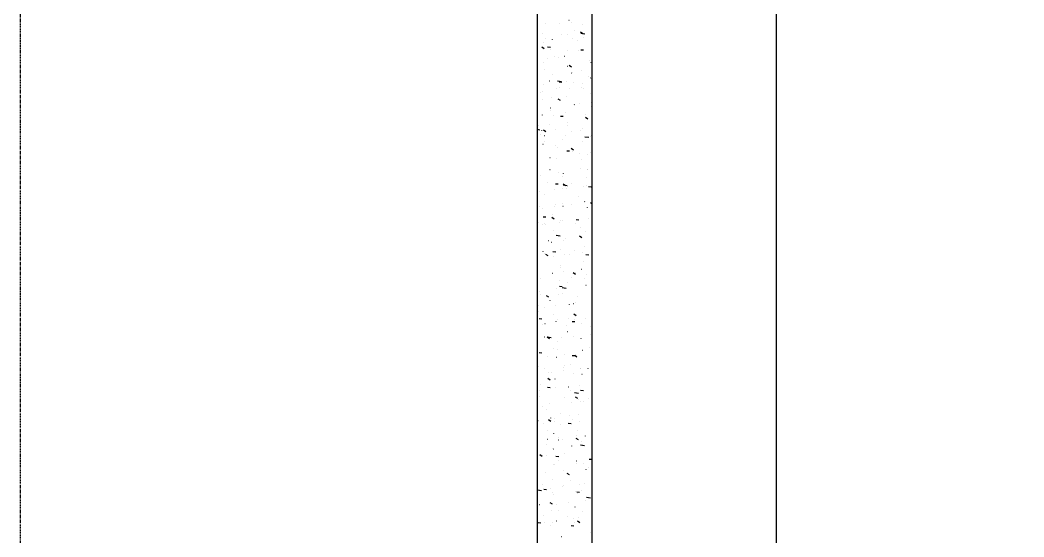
# Model space of a CAD drawing. Extents: x -1789 to 4156, y -3064 to 1391.
# Drawn here: x 2462.2 to 2680.2, y -1398.8 to -1286.5 of the extents above; entities that cross this region are included whole.
import ezdxf

# ---------------------------------------------------------------- set-up
doc = ezdxf.new("R2010")
doc.units = 0
doc.linetypes.add('ESTILO_TQS_0003', pattern=[0.92, 0.3, -0.15, 0.02, -0.15, 0.3])
for name, color, linetype in [('2', 2, 'CONTINUOUS'), ('3', 3, 'CONTINUOUS'), ('9', 254, 'CONTINUOUS')]:
    doc.layers.add(name, color=color, linetype=linetype)

msp = doc.modelspace()

# ---------------------------------------------------------------- linework, layer by layer
at = {"layer": '2', "linetype": 'ESTILO_TQS_0003'}
msp.add_lwpolyline([(2462.16665, -2158.40875), (3089.1606, -2158.40875), (3089.1606, 1006.1651), (2462.16665, 1011.24555), (2462.16665, -2158.40875)], dxfattribs=at)
at = {"layer": '3', "linetype": 'Continuous'}
msp.add_line((2626.4368, -1491.2196), (2626.4368, -1232.7196), dxfattribs=at)
at = {"layer": '9', "linetype": 'Continuous'}
for p, q in [((2574.4368, -1287.9165), (2574.4368, -1287.9165)), ((2574.4368, -1287.9165), (2574.4368, -1287.9165)), ((2576.31795, -1287.1291), (2576.3259, -1287.123)), ((2579.3958, -1287.26365), (2579.4057, -1287.26235)), ((2581.36905, -1286.4889), (2581.37695, -1286.48285)), ((2581.8992, -1286.93405), (2581.9091, -1286.93275)), ((2584.3783, -1287.50625), (2584.37095, -1287.4995)), ((2586.4368, -1286.61895), (2586.4368, -1286.61895)), ((2586.4368, -1286.61895), (2586.4368, -1286.61895)), ((2574.4368, -1288.57255), (2574.4368, -1288.57255)), ((2574.4368, -1288.57255), (2574.4368, -1288.57255)), ((2574.4368, -1288.57255), (2574.4368, -1288.57255)), ((2575.7068, -1289.309), (2575.69835, -1289.3036)), ((2576.19635, -1290.45805), (2576.2043, -1290.45195)), ((2579.69305, -1289.558), (2579.6857, -1289.55125)), ((2581.045, -1289.53455), (2581.03655, -1289.52915)), ((2582.0614, -1290.5105), (2582.0713, -1290.50915)), ((2582.5549, -1288.8146), (2582.5628, -1288.80855)), ((2584.3684, -1289.45635), (2583.871, -1289.1208)), ((2584.81875, -1289.5013), (2583.9294, -1289.3634)), ((2584.5648, -1290.1809), (2584.5747, -1290.1796)), ((2586.3832, -1289.7601), (2586.3748, -1289.7547)), ((2586.4368, -1289.39255), (2586.4368, -1289.39255)), ((2586.4368, -1289.39255), (2586.4368, -1289.39255)), ((2586.4368, -1289.39255), (2586.4368, -1289.39255)), ((2586.4368, -1289.75225), (2586.4368, -1289.75225)), ((2586.4368, -1289.79425), (2586.4368, -1289.79425)), ((2574.4368, -1291.51425), (2574.4368, -1291.51425)), ((2574.4368, -1291.8082), (2574.4368, -1291.8082)), ((2574.4368, -1291.8082), (2574.4368, -1291.8082)), ((2574.4368, -1291.8082), (2574.4368, -1291.8082)), ((2575.9662, -1292.68165), (2575.46875, -1292.34615)), ((2575.7459, -1291.34195), (2575.7558, -1291.34065)), ((2577.33745, -1292.4122), (2576.7397, -1292.3599)), ((2577.81525, -1290.65225), (2577.8068, -1290.64685)), ((2583.1535, -1290.8778), (2583.14505, -1290.8724)), ((2586.3197, -1292.39705), (2586.32765, -1292.39095)), ((2586.4368, -1290.8515), (2586.4368, -1290.8515)), ((2576.6378, -1294.8223), (2576.6477, -1294.821)), ((2577.2989, -1292.84765), (2577.30685, -1292.84155)), ((2578.1336, -1294.47395), (2578.1262, -1294.4672)), ((2579.00385, -1294.58475), (2578.99545, -1294.57935)), ((2580.4251, -1294.3237), (2580.43505, -1294.32235)), ((2581.12585, -1293.1468), (2581.13375, -1293.1407)), ((2583.51215, -1293.05755), (2583.5048, -1293.0508)), ((2584.51005, -1293.0397), (2583.9123, -1292.9874)), ((2586.4368, -1292.9695), (2586.4368, -1292.9695)), ((2586.4368, -1292.9695), (2586.4368, -1292.9695)), ((2586.4368, -1292.9695), (2586.4368, -1292.9695)), ((2586.4368, -1293.2083), (2586.4368, -1293.2083)), ((2574.4368, -1295.0438), (2574.4368, -1295.0438)), ((2574.4368, -1295.0438), (2574.4368, -1295.0438)), ((2574.4368, -1295.11205), (2574.4368, -1295.11205)), ((2574.4368, -1295.11205), (2574.4368, -1295.11205)), ((2574.4368, -1295.11205), (2574.4368, -1295.11205)), ((2575.8679, -1295.7622), (2575.85945, -1295.7568)), ((2581.00425, -1296.47575), (2581.01215, -1296.46965)), ((2581.93525, -1296.70785), (2581.43785, -1296.3723)), ((2585.9083, -1295.2532), (2585.90095, -1295.24645)), ((2586.1981, -1295.72595), (2586.20605, -1295.7199)), ((2586.4368, -1295.7375), (2586.4368, -1295.7375)), ((2586.4368, -1295.7375), (2586.4368, -1295.7375)), ((2586.4368, -1295.7375), (2586.4368, -1295.7375)), ((2586.4368, -1296.1448), (2586.4368, -1296.1448)), ((2586.4368, -1296.1448), (2586.4368, -1296.1448)), ((2586.4368, -1296.1448), (2586.4368, -1296.1448)), ((2574.4368, -1298.27945), (2574.4368, -1298.27945)), ((2574.4368, -1298.27945), (2574.4368, -1298.27945)), ((2574.4368, -1298.27945), (2574.4368, -1298.27945)), ((2574.4368, -1298.70985), (2574.4368, -1298.70985)), ((2575.9532, -1297.1159), (2575.9611, -1297.10985)), ((2577.7944, -1298.2678), (2577.80435, -1298.2665)), ((2581.9527, -1297.9735), (2581.9453, -1297.96675)), ((2584.1099, -1297.43635), (2584.11985, -1297.43505)), ((2585.5823, -1298.7757), (2585.5739, -1298.7703)), ((2586.0765, -1299.0549), (2586.08445, -1299.0488)), ((2575.8316, -1300.44485), (2575.8395, -1300.43875)), ((2577.10815, -1299.72755), (2577.0997, -1299.7222)), ((2578.71515, -1301.35185), (2578.7078, -1301.3451)), ((2579.7501, -1299.90595), (2578.8607, -1299.76805)), ((2579.2166, -1301.0708), (2579.2082, -1301.06545)), ((2579.85165, -1300.0327), (2579.25395, -1299.9804)), ((2580.88265, -1299.80465), (2580.8906, -1299.7986)), ((2581.47925, -1301.38045), (2581.48915, -1301.37915)), ((2582.44635, -1299.9531), (2582.43795, -1299.94775)), ((2583.98265, -1301.0509), (2583.99255, -1301.0496)), ((2584.34885, -1300.1692), (2584.34145, -1300.16245)), ((2584.55485, -1301.29635), (2584.5464, -1301.291)), ((2586.4368, -1300.6088), (2586.42655, -1300.6079)), ((2586.4368, -1299.32005), (2586.4368, -1299.32005)), ((2586.4368, -1299.7442), (2586.4368, -1299.7442)), ((2586.4368, -1300.943), (2586.4368, -1300.943)), ((2574.4368, -1301.5151), (2574.4368, -1301.5151)), ((2574.4368, -1301.5151), (2574.4368, -1301.5151)), ((2574.4368, -1301.5151), (2574.4368, -1301.5151)), ((2574.4368, -1302.3076), (2574.4368, -1302.3076)), ((2575.1637, -1302.2119), (2575.17365, -1302.2106)), ((2575.54765, -1301.9087), (2575.5392, -1301.90335)), ((2577.6561, -1303.25195), (2577.6477, -1303.24655)), ((2579.5021, -1303.95935), (2579.00465, -1303.6238)), ((2580.76105, -1303.1336), (2580.769, -1303.1275)), ((2585.9549, -1302.38385), (2585.96285, -1302.37775)), ((2586.4368, -1302.08245), (2586.4368, -1302.08245)), ((2586.4368, -1302.08245), (2586.4368, -1302.08245)), ((2586.4368, -1302.08245), (2586.4368, -1302.08245)), ((2586.4368, -1302.49535), (2586.4368, -1302.49535)), ((2586.4368, -1302.49535), (2586.4368, -1302.49535)), ((2586.4368, -1302.49535), (2586.4368, -1302.49535)), ((2574.4368, -1304.7507), (2574.4368, -1304.7507)), ((2574.4368, -1304.7507), (2574.4368, -1304.7507)), ((2574.4368, -1304.7507), (2574.4368, -1304.7507)), ((2575.71, -1303.7738), (2575.7179, -1303.7677)), ((2577.38715, -1305.51695), (2577.39705, -1305.51565)), ((2582.53425, -1304.8514), (2582.52685, -1304.84465)), ((2583.70265, -1304.6855), (2583.71255, -1304.6842)), ((2586.20605, -1304.35595), (2586.21595, -1304.35465)), ((2586.29265, -1305.3603), (2586.3006, -1305.3542)), ((2586.4368, -1305.6706), (2586.4368, -1305.6706)), ((2586.4368, -1305.6706), (2586.4368, -1305.6706)), ((2586.4368, -1305.6706), (2586.4368, -1305.6706)), ((2574.4368, -1305.9054), (2574.4368, -1305.9054)), ((2574.4368, -1307.98635), (2574.4368, -1307.98635)), ((2574.4368, -1307.98635), (2574.4368, -1307.98635)), ((2574.4368, -1307.98635), (2574.4368, -1307.98635)), ((2575.5884, -1307.10275), (2575.5963, -1307.09665)), ((2577.26925, -1306.1808), (2577.26085, -1306.1754)), ((2578.1041, -1307.13685), (2578.0967, -1307.1301)), ((2580.11245, -1307.45605), (2579.51475, -1307.40375)), ((2580.63945, -1306.46255), (2580.6474, -1306.45645)), ((2584.9304, -1307.04705), (2584.923, -1307.0403)), ((2585.47115, -1307.98555), (2584.97375, -1307.65)), ((2574.4368, -1309.50315), (2574.4368, -1309.50315)), ((2574.4368, -1309.50315), (2574.4368, -1309.50315)), ((2574.6583, -1309.474), (2574.6682, -1309.4727)), ((2577.1617, -1309.14445), (2577.1716, -1309.14315)), ((2578.5095, -1310.14615), (2578.50105, -1310.1408)), ((2580.949, -1308.6458), (2580.95895, -1308.6445)), ((2581.0367, -1309.39335), (2581.04465, -1309.38725)), ((2584.2837, -1310.1375), (2584.2916, -1310.1314)), ((2586.3852, -1308.813), (2586.3768, -1308.80765)), ((2586.4368, -1308.00935), (2586.4368, -1308.00935)), ((2586.4368, -1308.42745), (2586.4368, -1308.42745)), ((2586.4368, -1308.42745), (2586.4368, -1308.42745)), ((2586.4368, -1308.42745), (2586.4368, -1308.42745)), ((2586.4368, -1308.63685), (2586.4368, -1308.63685)), ((2586.4368, -1308.8459), (2586.4368, -1308.8459)), ((2586.4368, -1308.8459), (2586.4368, -1308.8459)), ((2575.03465, -1310.3654), (2574.4368, -1310.2727)), ((2574.4368, -1311.222), (2574.4368, -1311.222)), ((2574.4368, -1311.222), (2574.4368, -1311.222)), ((2574.4368, -1311.222), (2574.4368, -1311.222)), ((2575.27975, -1311.26385), (2575.2713, -1311.2585)), ((2575.4668, -1310.43165), (2575.4747, -1310.4256)), ((2576.3473, -1310.7241), (2575.8499, -1310.38855)), ((2576.09135, -1311.6375), (2576.08395, -1311.6307)), ((2580.618, -1311.4894), (2580.60955, -1311.48405)), ((2581.9232, -1310.63645), (2581.9158, -1310.62965)), ((2583.8477, -1310.3717), (2583.8393, -1310.36635)), ((2585.70705, -1312.0206), (2584.8177, -1311.88265)), ((2585.9562, -1311.71495), (2585.94775, -1311.7096)), ((2586.19335, -1311.55315), (2586.2033, -1311.55185)), ((2586.4368, -1312.02115), (2586.4368, -1312.02115)), ((2586.4368, -1312.02115), (2586.4368, -1312.02115)), ((2586.4368, -1312.02115), (2586.4368, -1312.02115)), ((2586.4368, -1312.1338), (2586.4368, -1312.1338)), ((2574.4368, -1313.10095), (2574.4368, -1313.10095)), ((2574.4368, -1313.10095), (2574.4368, -1313.10095)), ((2574.4368, -1313.10095), (2574.4368, -1313.10095)), ((2574.4368, -1314.4576), (2574.4368, -1314.4576)), ((2575.72125, -1313.47205), (2575.72915, -1313.46595)), ((2576.09055, -1312.88325), (2576.10045, -1312.88195)), ((2578.4875, -1313.83315), (2578.4801, -1313.8264)), ((2578.9682, -1314.2162), (2578.97615, -1314.2101)), ((2579.87785, -1312.3846), (2579.88775, -1312.3833)), ((2582.31635, -1314.75025), (2581.81895, -1314.41475)), ((2584.31935, -1312.8321), (2584.31195, -1312.82535)), ((2574.4368, -1316.69875), (2574.4368, -1316.69875)), ((2577.24715, -1316.32875), (2577.2571, -1316.32745)), ((2578.67065, -1316.59935), (2578.6622, -1316.594)), ((2581.49995, -1314.97795), (2580.90225, -1314.92565)), ((2582.2152, -1314.96035), (2582.2231, -1314.95425)), ((2583.56265, -1315.4973), (2583.5726, -1315.496)), ((2585.4685, -1315.6996), (2585.47645, -1315.6935)), ((2586.06605, -1315.1677), (2586.076, -1315.1664)), ((2586.4368, -1314.7724), (2586.4368, -1314.7724)), ((2586.4368, -1314.7724), (2586.4368, -1314.7724)), ((2586.4368, -1314.7724), (2586.4368, -1314.7724)), ((2586.4368, -1315.19645), (2586.4368, -1315.19645)), ((2586.4368, -1315.19645), (2586.4368, -1315.19645)), ((2586.4368, -1315.19645), (2586.4368, -1315.19645)), ((2586.4368, -1315.40985), (2586.4368, -1315.40985)), ((2574.4368, -1317.69325), (2574.4368, -1317.69325)), ((2574.6358, -1318.46235), (2574.4368, -1318.32815)), ((2583.90645, -1318.79875), (2583.8991, -1318.792)), ((2584.00885, -1316.8249), (2584.0004, -1316.81955)), ((2585.3439, -1318.86055), (2585.3538, -1318.85925)), ((2586.4368, -1317.52955), (2586.4368, -1317.52955)), ((2586.4368, -1318.3717), (2586.4368, -1318.3717)), ((2586.4368, -1318.3717), (2586.4368, -1318.3717)), ((2574.4368, -1320.2965), (2574.4368, -1320.2965)), ((2574.4368, -1320.2965), (2574.4368, -1320.2965)), ((2574.4368, -1320.2965), (2574.4368, -1320.2965)), ((2574.4368, -1320.9289), (2574.4368, -1320.9289)), ((2574.4368, -1320.9289), (2574.4368, -1320.9289)), ((2574.4368, -1320.9289), (2574.4368, -1320.9289)), ((2574.57265, -1320.3392), (2574.5642, -1320.33385)), ((2575.2411, -1320.19065), (2575.251, -1320.1893)), ((2577.04255, -1318.92945), (2577.05045, -1318.92335)), ((2577.24825, -1319.0426), (2577.2409, -1319.03585)), ((2579.0284, -1319.692), (2579.0383, -1319.6907)), ((2579.91085, -1320.56475), (2579.9024, -1320.5594)), ((2580.15305, -1319.7783), (2580.161, -1319.7722)), ((2585.2491, -1320.7903), (2585.24065, -1320.78495)), ((2585.3469, -1319.02855), (2585.35485, -1319.02245)), ((2576.6811, -1321.68245), (2576.6727, -1321.6771)), ((2579.00645, -1322.1603), (2578.4087, -1322.10805)), ((2580.03145, -1323.10725), (2580.0394, -1323.10115)), ((2580.99165, -1322.48005), (2580.1023, -1322.3421)), ((2580.60485, -1322.48855), (2580.10745, -1322.153)), ((2580.8047, -1323.05595), (2580.8146, -1323.05465)), ((2581.06735, -1322.54215), (2581.06, -1322.5354)), ((2582.01935, -1321.908), (2582.0109, -1321.90265)), ((2584.592, -1322.55735), (2584.6019, -1322.55605)), ((2585.2253, -1322.3575), (2585.23325, -1322.3514)), ((2586.17905, -1322.78785), (2585.58135, -1322.73555)), ((2586.4368, -1321.11735), (2586.4368, -1321.11735)), ((2586.4368, -1321.11735), (2586.4368, -1321.11735)), ((2586.4368, -1321.547), (2586.4368, -1321.547)), ((2586.4368, -1322.8104), (2586.4368, -1322.8104)), ((2574.4368, -1323.8943), (2574.4368, -1323.8943)), ((2574.4368, -1323.8943), (2574.4368, -1323.8943)), ((2574.4368, -1324.1645), (2574.4368, -1324.1645)), ((2574.4368, -1324.1645), (2574.4368, -1324.1645)), ((2574.4368, -1324.1645), (2574.4368, -1324.1645)), ((2574.9804, -1323.74745), (2574.9883, -1323.74135)), ((2576.06185, -1324.3004), (2576.05445, -1324.29365)), ((2578.3013, -1323.3855), (2578.3112, -1323.3842)), ((2583.4635, -1324.7378), (2583.45615, -1324.73105)), ((2586.4368, -1323.32455), (2586.4368, -1323.32455)), ((2586.4368, -1324.72225), (2586.4368, -1324.72225)), ((2586.4368, -1324.72225), (2586.4368, -1324.72225)), ((2586.4368, -1324.72225), (2586.4368, -1324.72225)), ((2574.4368, -1327.40015), (2574.4368, -1327.40015)), ((2574.4368, -1327.40015), (2574.4368, -1327.40015)), ((2574.4368, -1327.40015), (2574.4368, -1327.40015)), ((2574.4368, -1327.49205), (2574.4368, -1327.49205)), ((2574.4368, -1327.49205), (2574.4368, -1327.49205)), ((2574.8588, -1327.07635), (2574.8667, -1327.0703)), ((2575.6706, -1327.32965), (2575.6805, -1327.32835)), ((2578.174, -1327.00005), (2578.1839, -1326.99875)), ((2578.458, -1326.49605), (2578.4506, -1326.4893)), ((2579.90985, -1326.4362), (2579.9178, -1326.4301)), ((2580.072, -1327.01795), (2580.06355, -1327.0126)), ((2581.9613, -1326.50145), (2581.9712, -1326.50015)), ((2584.7745, -1325.93905), (2584.7824, -1325.93295)), ((2585.4102, -1327.2435), (2585.4018, -1327.23815)), ((2586.4368, -1326.42225), (2586.0765, -1326.1792)), ((2586.4368, -1327.46235), (2586.4368, -1327.46235)), ((2586.4368, -1327.46235), (2586.4368, -1327.46235)), ((2586.4368, -1327.46235), (2586.4368, -1327.46235)), ((2576.33385, -1329.32705), (2575.7361, -1329.27475)), ((2578.1717, -1329.74005), (2577.6743, -1329.4045)), ((2577.8152, -1328.7555), (2577.80675, -1328.7501)), ((2585.6461, -1329.6141), (2585.656, -1329.6128)), ((2586.4368, -1327.89755), (2586.4368, -1327.89755)), ((2586.4368, -1327.89755), (2586.4368, -1327.89755)), ((2574.4368, -1330.6358), (2574.4368, -1330.6358)), ((2574.4368, -1330.6358), (2574.4368, -1330.6358)), ((2574.4368, -1330.6358), (2574.4368, -1330.6358)), ((2574.4368, -1331.08985), (2574.4368, -1331.08985)), ((2574.4368, -1331.08985), (2574.4368, -1331.08985)), ((2574.4368, -1331.08985), (2574.4368, -1331.08985)), ((2574.7372, -1330.4053), (2574.7451, -1330.3992)), ((2575.5433, -1330.9442), (2575.5532, -1330.94285)), ((2575.974, -1330.7578), (2575.96555, -1330.75245)), ((2576.27035, -1330.8364), (2576.263, -1330.82965)), ((2579.3306, -1330.44555), (2579.3405, -1330.44425)), ((2579.459, -1330.01775), (2579.46695, -1330.01165)), ((2579.92365, -1330.09875), (2579.9152, -1330.09335)), ((2582.706, -1330.7619), (2582.71395, -1330.7558)), ((2583.50645, -1329.95455), (2582.9087, -1329.90225)), ((2583.877, -1331.46165), (2583.8696, -1331.4549)), ((2586.4368, -1330.21095), (2586.4368, -1330.21095)), ((2586.4368, -1331.0728), (2586.4368, -1331.0728)), ((2586.4368, -1331.0728), (2586.4368, -1331.0728)), ((2574.4368, -1333.8714), (2574.4368, -1333.8714)), ((2578.08245, -1332.10105), (2578.07405, -1332.09565)), ((2579.4495, -1333.43165), (2578.56015, -1333.2937)), ((2580.66965, -1333.86705), (2580.67955, -1333.86575)), ((2584.1408, -1333.7662), (2583.64335, -1333.4307)), ((2584.86055, -1332.3443), (2584.86845, -1332.3382)), ((2586.4368, -1333.8073), (2586.4368, -1333.8073)), ((2586.4368, -1333.8073), (2586.4368, -1333.8073)), ((2574.4368, -1334.68765), (2574.4368, -1334.68765)), ((2574.4368, -1334.68765), (2574.4368, -1334.68765)), ((2574.4368, -1334.68765), (2574.4368, -1334.68765)), ((2576.88235, -1334.36565), (2576.89225, -1334.36435)), ((2577.53335, -1334.731), (2577.54125, -1334.72495)), ((2580.08945, -1334.33595), (2580.08205, -1334.3292)), ((2584.73895, -1335.67325), (2584.74685, -1335.66715)), ((2586.4368, -1334.2481), (2586.4368, -1334.2481)), ((2586.4368, -1334.2481), (2586.4368, -1334.2481)), ((2586.4368, -1334.2481), (2586.4368, -1334.2481)), ((2586.4368, -1334.5153), (2586.4368, -1334.5153)), ((2586.4368, -1335.3149), (2586.4368, -1335.3149)), ((2574.4368, -1337.10705), (2574.4368, -1337.10705)), ((2574.4368, -1337.10705), (2574.4368, -1337.10705)), ((2574.4368, -1337.10705), (2574.4368, -1337.10705)), ((2574.4368, -1338.2854), (2574.4368, -1338.2854)), ((2574.4368, -1338.2854), (2574.4368, -1338.2854)), ((2575.7814, -1336.73335), (2575.774, -1336.7266)), ((2576.1351, -1337.211), (2576.1267, -1337.20565)), ((2576.8185, -1337.71995), (2576.3211, -1337.38445)), ((2578.4899, -1336.9162), (2577.8922, -1336.8639)), ((2577.9408, -1337.8241), (2577.9507, -1337.8228)), ((2579.54505, -1336.423), (2579.553, -1336.4169)), ((2580.4442, -1337.4945), (2580.4541, -1337.4932)), ((2581.47335, -1337.43655), (2581.4649, -1337.4312)), ((2582.4856, -1336.53165), (2582.4782, -1336.5249)), ((2584.2315, -1336.9959), (2584.24145, -1336.9946)), ((2585.6625, -1337.5437), (2585.0648, -1337.4914)), ((2586.4368, -1337.42335), (2586.4368, -1337.42335)), ((2586.4368, -1337.42335), (2586.4368, -1337.42335)), ((2586.4368, -1337.42335), (2586.4368, -1337.42335)), ((2586.4368, -1337.61145), (2586.4368, -1337.61145)), ((2574.4368, -1340.3427), (2574.4368, -1340.3427)), ((2579.42345, -1339.75195), (2579.4314, -1339.74585)), ((2579.6005, -1340.2329), (2579.5931, -1340.22615)), ((2584.04475, -1340.6183), (2584.05465, -1340.61695)), ((2584.61735, -1339.00215), (2584.62525, -1338.9961)), ((2586.4368, -1340.15225), (2586.4368, -1340.15225)), ((2586.4368, -1340.15225), (2586.4368, -1340.15225)), ((2586.4368, -1340.15225), (2586.4368, -1340.15225)), ((2586.4368, -1340.59865), (2586.4368, -1340.59865)), ((2586.4368, -1340.59865), (2586.4368, -1340.59865)), ((2574.4368, -1341.8832), (2574.4368, -1341.8832)), ((2574.4368, -1341.8832), (2574.4368, -1341.8832)), ((2575.29245, -1342.63025), (2575.28505, -1342.6235)), ((2577.754, -1341.44645), (2577.76395, -1341.44515)), ((2580.2574, -1341.1169), (2580.26735, -1341.1156)), ((2581.99665, -1342.42855), (2581.98925, -1342.4218)), ((2582.7876, -1341.74615), (2582.29015, -1341.41065)), ((2582.7136, -1341.40195), (2582.70515, -1341.39655)), ((2584.82205, -1342.7452), (2584.8136, -1342.7398)), ((2585.2653, -1341.7406), (2585.2732, -1341.7345)), ((2574.4368, -1343.5783), (2574.4368, -1343.5783)), ((2578.74905, -1344.91325), (2578.75895, -1344.91195)), ((2579.87745, -1344.4381), (2579.2797, -1344.3858)), ((2579.30185, -1343.08085), (2579.3098, -1343.0748)), ((2580.7753, -1344.828), (2579.8859, -1344.69005)), ((2581.0785, -1343.53555), (2581.0701, -1343.5302)), ((2585.06455, -1344.0818), (2585.07445, -1344.0805)), ((2586.4368, -1343.7739), (2586.4368, -1343.7739)), ((2586.4368, -1343.7739), (2586.4368, -1343.7739)), ((2586.4368, -1343.7739), (2586.4368, -1343.7739)), ((2586.4368, -1344.2076), (2586.4368, -1344.2076)), ((2586.4368, -1345.012), (2586.4368, -1345.012)), ((2574.4368, -1345.48095), (2574.4368, -1345.48095)), ((2574.4368, -1345.48095), (2574.4368, -1345.48095)), ((2574.4368, -1345.48095), (2574.4368, -1345.48095)), ((2574.4368, -1346.81395), (2574.4368, -1346.81395)), ((2574.9617, -1345.41185), (2574.97165, -1345.41055)), ((2575.16185, -1346.11675), (2575.1534, -1346.1114)), ((2576.9756, -1346.7186), (2576.47815, -1346.3831)), ((2579.1115, -1346.1298), (2579.10415, -1346.12305)), ((2579.9498, -1345.8193), (2579.95775, -1345.8132)), ((2583.1968, -1346.56345), (2583.20475, -1346.55735)), ((2586.4368, -1345.70605), (2586.4368, -1345.70605)), ((2586.4368, -1346.49725), (2586.4368, -1346.49725)), ((2586.4368, -1346.49725), (2586.4368, -1346.49725)), ((2586.4368, -1346.49725), (2586.4368, -1346.49725)), ((2586.4368, -1346.9492), (2586.4368, -1346.9492)), ((2586.4368, -1346.9492), (2586.4368, -1346.9492)), ((2574.4368, -1349.07875), (2574.4368, -1349.07875)), ((2574.4368, -1349.07875), (2574.4368, -1349.07875)), ((2574.80345, -1348.52715), (2574.7961, -1348.5204)), ((2576.0202, -1348.8703), (2576.0301, -1348.869)), ((2577.2703, -1347.46), (2577.2619, -1347.45465)), ((2578.5236, -1348.5407), (2578.5335, -1348.5394)), ((2581.5077, -1348.3255), (2581.5003, -1348.3187)), ((2582.3109, -1348.0421), (2582.3208, -1348.0408)), ((2582.8747, -1347.85515), (2582.86625, -1347.84975)), ((2574.4368, -1350.0496), (2574.4368, -1350.0496)), ((2574.4368, -1350.0496), (2574.4368, -1350.0496)), ((2574.4368, -1350.0496), (2574.4368, -1350.0496)), ((2574.77715, -1349.78845), (2574.7851, -1349.78235)), ((2575.48865, -1351.4547), (2574.8909, -1351.4024)), ((2578.02415, -1350.53255), (2578.03205, -1350.5265)), ((2578.7767, -1351.595), (2578.7683, -1351.5896)), ((2581.2711, -1351.2767), (2581.27905, -1351.2706)), ((2582.94465, -1350.7448), (2582.44725, -1350.4093)), ((2584.97155, -1351.2896), (2584.98145, -1351.2883)), ((2586.4368, -1350.12445), (2586.4368, -1350.12445)), ((2586.4368, -1350.12445), (2586.4368, -1350.12445)), ((2574.4368, -1352.6765), (2574.4368, -1352.6765)), ((2574.4368, -1353.2852), (2574.4368, -1353.2852)), ((2574.4368, -1353.2852), (2574.4368, -1353.2852)), ((2574.4368, -1353.2852), (2574.4368, -1353.2852)), ((2575.54695, -1352.7127), (2575.53855, -1352.7073)), ((2576.15265, -1352.45065), (2576.16255, -1352.44935)), ((2578.62255, -1352.0267), (2578.6152, -1352.01995)), ((2580.8852, -1352.93825), (2580.87675, -1352.93285)), ((2582.66125, -1352.0822), (2582.0635, -1352.0299)), ((2582.46815, -1351.6192), (2582.47805, -1351.61785)), ((2584.13095, -1352.3179), (2584.13885, -1352.31185)), ((2585.9994, -1353.02105), (2585.991, -1353.0157)), ((2586.4368, -1352.4125), (2586.4368, -1352.4125)), ((2586.4368, -1352.8422), (2586.4368, -1352.8422)), ((2586.4368, -1352.8422), (2586.4368, -1352.8422)), ((2586.4368, -1352.8422), (2586.4368, -1352.8422)), ((2586.4368, -1353.1003), (2586.4368, -1353.1003)), ((2586.4368, -1353.29975), (2586.4368, -1353.29975)), ((2586.4368, -1353.29975), (2586.4368, -1353.29975)), ((2576.01515, -1355.30975), (2576.0231, -1355.30365)), ((2577.5178, -1355.51355), (2576.6284, -1355.3756)), ((2577.13265, -1355.71725), (2576.63525, -1355.3817)), ((2579.83745, -1355.5633), (2579.8474, -1355.562)), ((2581.0187, -1354.2224), (2581.01135, -1354.21565)), ((2582.34085, -1355.2337), (2582.35075, -1355.2324)), ((2584.00935, -1355.64685), (2584.01725, -1355.6408)), ((2586.1282, -1354.7351), (2586.1381, -1354.7338)), ((2574.4368, -1356.2743), (2574.4368, -1356.2743)), ((2574.4368, -1356.2743), (2574.4368, -1356.2743)), ((2574.4368, -1356.52085), (2574.4368, -1356.52085)), ((2574.4368, -1356.52085), (2574.4368, -1356.52085)), ((2577.98615, -1357.7885), (2577.9788, -1357.78175)), ((2578.81545, -1356.39665), (2578.8234, -1356.39055)), ((2578.93785, -1358.0482), (2578.9294, -1358.0428)), ((2585.7561, -1357.54215), (2585.764, -1357.5361)), ((2586.4368, -1356.475), (2586.4368, -1356.475)), ((2586.4368, -1356.475), (2586.4368, -1356.475)), ((2586.4368, -1356.475), (2586.4368, -1356.475)), ((2586.4368, -1356.8968), (2586.4368, -1356.8968)), ((2574.4368, -1359.7565), (2574.4368, -1359.7565)), ((2574.4368, -1359.8721), (2574.4368, -1359.8721)), ((2574.4368, -1359.8721), (2574.4368, -1359.8721)), ((2574.4368, -1359.8721), (2574.4368, -1359.8721)), ((2575.47985, -1358.85445), (2574.88215, -1358.80215)), ((2576.603, -1359.5869), (2576.6129, -1359.5856)), ((2578.69385, -1359.72555), (2578.7018, -1359.7195)), ((2580.3903, -1359.0883), (2580.4002, -1359.087)), ((2582.65245, -1359.48195), (2582.05475, -1359.42965)), ((2583.10175, -1359.7434), (2582.6043, -1359.4079)), ((2584.27605, -1358.27375), (2584.26765, -1358.26835)), ((2586.4368, -1359.18715), (2586.43035, -1359.1812)), ((2586.4368, -1359.18715), (2586.4368, -1359.18715)), ((2586.4368, -1359.18715), (2586.4368, -1359.18715)), ((2586.4368, -1359.6503), (2586.4368, -1359.6503)), ((2586.4368, -1359.6503), (2586.4368, -1359.6503)), ((2586.4368, -1359.81305), (2586.4368, -1359.81305)), ((2574.83985, -1361.788), (2574.8314, -1361.78265)), ((2575.9734, -1362.28915), (2575.966, -1362.28235)), ((2580.17805, -1362.01355), (2580.16965, -1362.0082)), ((2580.4406, -1361.62085), (2580.44855, -1361.6148)), ((2581.80525, -1361.2881), (2581.79785, -1361.2813)), ((2583.76615, -1362.30475), (2583.77405, -1362.29865)), ((2583.95215, -1362.21715), (2583.9621, -1362.21585)), ((2585.5163, -1362.2391), (2585.50785, -1362.23375)), ((2586.4368, -1361.99295), (2586.4368, -1361.99295)), ((2574.4368, -1362.9921), (2574.4368, -1362.9921)), ((2574.4368, -1363.46985), (2574.4368, -1363.46985)), ((2574.4368, -1363.46985), (2574.4368, -1363.46985)), ((2577.28975, -1364.71585), (2576.7923, -1364.38035)), ((2576.94835, -1363.13125), (2576.9399, -1363.1259)), ((2577.66145, -1363.04535), (2577.67135, -1363.04405)), ((2578.36955, -1364.4848), (2578.36215, -1364.47805)), ((2580.16485, -1362.71575), (2580.17475, -1362.71445)), ((2582.28655, -1363.3568), (2582.2781, -1363.35145)), ((2584.2014, -1363.48375), (2584.194, -1363.477)), ((2586.4368, -1362.82555), (2586.4368, -1362.82555)), ((2574.4368, -1366.22775), (2574.4368, -1366.22775)), ((2574.4368, -1366.22775), (2574.4368, -1366.22775)), ((2574.4368, -1366.22775), (2574.4368, -1366.22775)), ((2575.26795, -1365.59), (2575.2759, -1365.5839)), ((2577.31605, -1366.4156), (2576.7183, -1366.3633)), ((2578.45065, -1366.38345), (2578.4586, -1366.37735)), ((2581.2233, -1366.1742), (2581.23325, -1366.1729)), ((2583.7267, -1365.8446), (2583.73665, -1365.8433)), ((2586.4368, -1365.53215), (2586.4368, -1365.53215)), ((2586.4368, -1365.53215), (2586.4368, -1365.53215)), ((2586.4368, -1365.53215), (2586.4368, -1365.53215)), ((2586.4368, -1366.00085), (2586.4368, -1366.00085)), ((2586.4368, -1366.00085), (2586.4368, -1366.00085)), ((2586.4368, -1366.00085), (2586.4368, -1366.00085)), ((2574.4368, -1367.06765), (2574.4368, -1367.06765)), ((2574.9078, -1367.00565), (2574.91775, -1367.00435)), ((2575.001, -1368.2412), (2574.99255, -1368.23585)), ((2580.3392, -1368.46675), (2580.33075, -1368.4614)), ((2581.7619, -1367.07825), (2581.76985, -1367.0722)), ((2583.42685, -1367.62075), (2582.5375, -1367.4828)), ((2583.2588, -1368.74205), (2582.7614, -1368.40655)), ((2583.52295, -1368.9626), (2583.53085, -1368.95655)), ((2584.48865, -1367.04315), (2583.8909, -1366.99085)), ((2585.67745, -1368.6923), (2585.669, -1368.68695)), ((2586.4368, -1367.2136), (2586.4368, -1367.2136)), ((2586.4368, -1368.08755), (2586.4368, -1368.08755)), ((2574.4368, -1369.4634), (2574.4368, -1369.4634)), ((2574.4368, -1370.6654), (2574.4368, -1370.6654)), ((2575.6054, -1370.5116), (2575.6153, -1370.51025)), ((2576.50595, -1371.1113), (2576.5139, -1371.10525)), ((2577.1557, -1369.71745), (2577.1483, -1369.7107)), ((2581.9209, -1369.6801), (2581.9308, -1369.6788)), ((2583.7885, -1369.4504), (2583.78115, -1369.44365)), ((2584.4243, -1369.35055), (2584.4342, -1369.34925)), ((2586.4368, -1369.1761), (2586.4368, -1369.1761)), ((2586.4368, -1369.1761), (2586.4368, -1369.1761)), ((2586.4368, -1370.88565), (2586.4368, -1370.88565)), ((2574.4368, -1372.699), (2574.4368, -1372.699)), ((2574.4368, -1372.699), (2574.4368, -1372.699)), ((2577.4468, -1373.7145), (2576.9494, -1373.37895)), ((2577.4294, -1372.96355), (2577.42095, -1372.9582)), ((2578.20745, -1373.0413), (2578.2154, -1373.03525)), ((2579.55185, -1371.91315), (2579.54445, -1371.9064)), ((2581.57945, -1372.43215), (2581.571, -1372.4268)), ((2582.03155, -1373.26335), (2582.04145, -1373.26205)), ((2583.40135, -1372.29155), (2583.4093, -1372.28545)), ((2586.4368, -1371.8771), (2586.4368, -1371.8771)), ((2586.4368, -1371.8771), (2586.4368, -1371.8771)), ((2586.4368, -1372.3514), (2586.4368, -1372.3514)), ((2586.4368, -1372.3514), (2586.4368, -1372.3514)), ((2574.64345, -1373.5823), (2574.4368, -1373.56425)), ((2574.4368, -1374.2632), (2574.4368, -1374.2632)), ((2574.4368, -1374.2632), (2574.4368, -1374.2632)), ((2575.74085, -1374.0915), (2575.75075, -1374.0902)), ((2578.24425, -1373.76195), (2578.25415, -1373.76065)), ((2579.53785, -1374.3068), (2579.5294, -1374.30145)), ((2581.81605, -1374.20985), (2581.2183, -1374.15755)), ((2583.6879, -1373.7754), (2583.6795, -1373.77005)), ((2586.4368, -1374.6141), (2586.4368, -1374.6141)), ((2586.4368, -1375.52665), (2586.4368, -1375.52665)), ((2586.4368, -1375.52665), (2586.4368, -1375.52665)), ((2586.4368, -1375.52665), (2586.4368, -1375.52665)), ((2574.4368, -1375.93465), (2574.4368, -1375.93465)), ((2576.6667, -1375.6144), (2576.65935, -1375.60765)), ((2576.6595, -1377.56835), (2576.66945, -1377.56705)), ((2578.0859, -1376.37025), (2578.0938, -1376.36415)), ((2579.1629, -1377.2388), (2579.1728, -1377.23745)), ((2579.88985, -1377.7063), (2579.8814, -1377.70095)), ((2583.4159, -1377.7407), (2582.91845, -1377.40515)), ((2582.95025, -1376.74015), (2582.96015, -1376.73885)), ((2583.27975, -1375.6205), (2583.2877, -1375.6144)), ((2584.9708, -1376.87875), (2584.96345, -1376.872)), ((2574.4368, -1377.861), (2574.4368, -1377.861)), ((2574.4368, -1377.861), (2574.4368, -1377.861)), ((2574.4368, -1379.17025), (2574.4368, -1379.17025)), ((2576.40235, -1378.6598), (2576.3939, -1378.65445)), ((2577.9643, -1379.6992), (2577.9722, -1379.6931)), ((2579.06285, -1377.81005), (2579.0555, -1377.8033)), ((2581.9983, -1379.04955), (2581.98985, -1379.0442)), ((2584.75265, -1379.01715), (2583.8633, -1378.8792)), ((2584.1784, -1378.16655), (2584.18635, -1378.1605)), ((2586.4368, -1378.22205), (2586.4368, -1378.22205)), ((2586.4368, -1378.22205), (2586.4368, -1378.22205)), ((2586.4368, -1378.70195), (2586.4368, -1378.70195)), ((2586.4368, -1378.70195), (2586.4368, -1378.70195)), ((2586.4368, -1378.70195), (2586.4368, -1378.70195)), ((2586.4368, -1379.27835), (2586.4368, -1379.27835)), ((2586.4368, -1379.77835), (2586.4368, -1379.77835)), ((2574.4368, -1381.45875), (2574.4368, -1381.45875)), ((2574.4368, -1381.45875), (2574.4368, -1381.45875)), ((2574.4368, -1381.45875), (2574.4368, -1381.45875)), ((2575.51095, -1381.3014), (2575.0135, -1380.9659)), ((2576.5322, -1381.1829), (2576.54215, -1381.1816)), ((2579.14345, -1381.37655), (2578.5457, -1381.32425)), ((2580.31955, -1380.6843), (2580.32945, -1380.683)), ((2586.31605, -1382.00405), (2585.7183, -1381.9518)), ((2586.4368, -1381.8772), (2586.4368, -1381.8772)), ((2586.4368, -1381.8772), (2586.4368, -1381.8772)), ((2586.4368, -1381.8772), (2586.4368, -1381.8772)), ((2586.4368, -1382.01465), (2586.4368, -1382.01465)), ((2574.4368, -1382.4059), (2574.4368, -1382.4059)), ((2577.92715, -1383.11435), (2577.9198, -1383.1076)), ((2578.23225, -1383.0009), (2578.22385, -1382.9955)), ((2579.00575, -1382.1357), (2579.01365, -1382.1296)), ((2582.9808, -1382.85075), (2582.97235, -1382.8454)), ((2583.03655, -1382.27835), (2583.0445, -1382.2723)), ((2584.48185, -1382.77565), (2584.4745, -1382.7689)), ((2585.08925, -1384.194), (2585.08085, -1384.18865)), ((2585.4997, -1383.62395), (2585.50765, -1383.6179)), ((2586.42645, -1383.4781), (2586.43635, -1383.47675)), ((2574.4368, -1385.05655), (2574.4368, -1385.05655)), ((2574.4368, -1385.05655), (2574.4368, -1385.05655)), ((2574.4368, -1385.05655), (2574.4368, -1385.05655)), ((2574.4368, -1385.64155), (2574.4368, -1385.64155)), ((2574.4368, -1385.64155), (2574.4368, -1385.64155)), ((2574.4368, -1385.64155), (2574.4368, -1385.64155)), ((2576.3236, -1384.80815), (2576.33355, -1384.80685)), ((2577.7211, -1386.35705), (2577.729, -1386.351)), ((2580.11095, -1384.30955), (2580.12085, -1384.3082)), ((2581.48, -1385.3276), (2580.9826, -1384.9921)), ((2586.4368, -1384.56705), (2586.4368, -1384.56705)), ((2586.4368, -1384.56705), (2586.4368, -1384.56705)), ((2586.4368, -1385.0525), (2586.4368, -1385.0525)), ((2586.4368, -1385.0525), (2586.4368, -1385.0525)), ((2586.4368, -1385.0525), (2586.4368, -1385.0525)), ((2574.4368, -1388.6543), (2574.4368, -1388.6543)), ((2574.4368, -1388.6543), (2574.4368, -1388.6543)), ((2575.40605, -1388.7583), (2574.5167, -1388.6204)), ((2575.6888, -1387.40825), (2575.68145, -1387.40145)), ((2576.47085, -1388.54325), (2575.8731, -1388.49095)), ((2577.3821, -1388.26655), (2577.392, -1388.26525)), ((2579.8855, -1387.937), (2579.8954, -1387.9357)), ((2580.24375, -1387.657), (2580.25165, -1387.6509)), ((2581.74625, -1386.6139), (2581.7389, -1386.60715)), ((2583.6728, -1387.4384), (2583.6827, -1387.43705)), ((2584.8107, -1387.1918), (2584.8023, -1387.18645)), ((2586.4368, -1388.22775), (2586.4368, -1388.22775)), ((2574.4368, -1388.87715), (2574.4368, -1388.87715)), ((2577.8037, -1389.0784), (2577.79525, -1389.07305)), ((2578.08495, -1389.6039), (2578.0776, -1389.59715)), ((2582.79335, -1388.93625), (2582.8013, -1388.93015)), ((2583.64345, -1389.1708), (2583.0457, -1389.1185)), ((2583.14195, -1389.30395), (2583.1335, -1389.2986)), ((2584.1424, -1388.80955), (2584.13505, -1388.8028)), ((2586.07845, -1390.4135), (2585.1891, -1390.2756)), ((2586.4368, -1388.671), (2586.4368, -1388.671)), ((2586.4368, -1389.41515), (2586.4368, -1389.41515)), ((2586.4368, -1390.4691), (2586.4368, -1390.4691)), ((2574.4368, -1392.1128), (2574.4368, -1392.1128)), ((2574.4368, -1392.2521), (2574.4368, -1392.2521)), ((2574.4368, -1392.2521), (2574.4368, -1392.2521)), ((2574.92825, -1391.7357), (2574.9362, -1391.7296)), ((2577.76095, -1391.71175), (2577.26355, -1391.37625)), ((2577.4779, -1393.01495), (2577.4858, -1393.00885)), ((2578.74295, -1391.6852), (2578.75285, -1391.6839)), ((2581.24635, -1391.3556), (2581.25625, -1391.3543)), ((2582.67175, -1392.2652), (2582.6797, -1392.2591)), ((2585.03365, -1390.857), (2585.0436, -1390.8557)), ((2586.4368, -1390.912), (2586.4368, -1390.912)), ((2586.4368, -1390.912), (2586.4368, -1390.912)), ((2586.4368, -1390.912), (2586.4368, -1390.912)), ((2586.4368, -1391.40305), (2586.4368, -1391.40305)), ((2586.4368, -1391.40305), (2586.4368, -1391.40305)), ((2575.8142, -1394.1615), (2575.80575, -1394.1561)), ((2579.04395, -1393.0438), (2579.0355, -1393.0384)), ((2581.1524, -1394.38705), (2581.14395, -1394.38165)), ((2582.40295, -1394.8011), (2582.4129, -1394.7998)), ((2583.50395, -1394.5695), (2583.49655, -1394.56275)), ((2584.38215, -1393.26935), (2584.3737, -1393.26395)), ((2586.4368, -1394.5783), (2586.4368, -1394.5783)), ((2574.4368, -1395.34845), (2574.4368, -1395.34845)), ((2574.4368, -1395.8499), (2574.4368, -1395.8499)), ((2574.4368, -1395.8499), (2574.4368, -1395.8499)), ((2575.2448, -1395.8365), (2574.6471, -1395.78425)), ((2576.11225, -1395.6293), (2576.12215, -1395.628)), ((2577.3563, -1396.3439), (2577.3642, -1396.3378)), ((2577.8977, -1395.77725), (2577.8903, -1395.7705)), ((2578.61565, -1395.2997), (2578.62555, -1395.2984)), ((2582.4174, -1396.46405), (2581.8197, -1396.41175)), ((2582.55015, -1395.59415), (2582.5581, -1395.58805)), ((2583.73, -1395.73795), (2583.2326, -1395.4024)), ((2586.4368, -1396.8157), (2586.4368, -1396.8157)), ((2586.4368, -1397.25695), (2586.4368, -1397.25695)), ((2586.4368, -1397.25695), (2586.4368, -1397.25695)), ((2574.4368, -1398.58405), (2574.4368, -1398.58405)), ((2579.7723, -1398.74525), (2579.7822, -1398.74395)), ((2586.0878, -1397.9138), (2586.0977, -1397.91245)), ((2586.4368, -1397.5637), (2586.4368, -1397.5637)), ((2586.4368, -1397.7536), (2586.4368, -1397.7536)), ((2586.4368, -1397.7536), (2586.4368, -1397.7536)), ((2586.4368, -1397.7536), (2586.4368, -1397.7536))]:
    msp.add_line(p, q, dxfattribs=at)
msp.add_lwpolyline([(2574.4368, -2082.7197), (2586.4368, -2082.7197), (2586.4368, 913.2804), (2574.4368, 913.2804), (2574.4368, -2082.7197)], dxfattribs=at)

doc.saveas('drawing.dxf')
